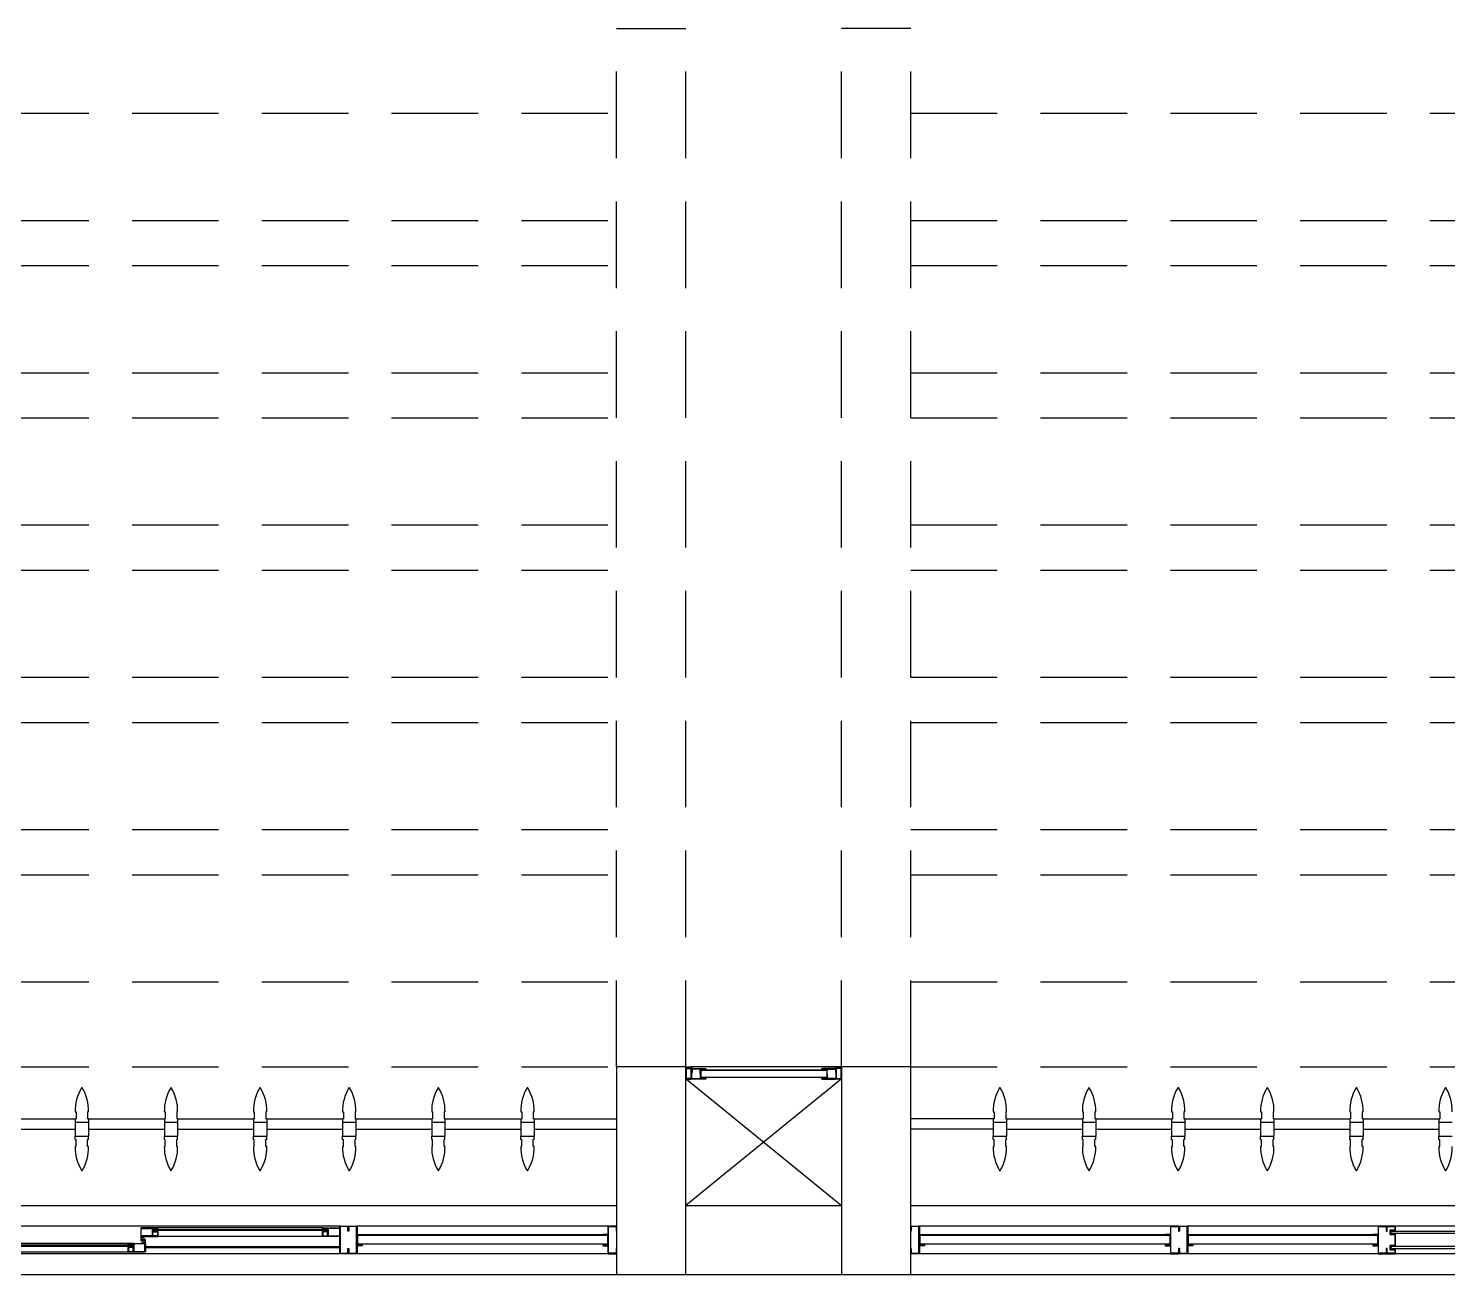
# Model space of a CAD drawing. Header units: millimetres. Extents: x 1887 to 2405, y 1100 to 1335.
# Drawn here: x 2103.86 to 2107.961, y 1181.048 to 1184.648 of the extents above; entities that cross this region are included whole.
import ezdxf

# ---------------------------------------------------------------- set-up
doc = ezdxf.new("R2010")
doc.units = ezdxf.units.MM
doc.linetypes.add('HIDDEN', pattern=[0.375, 0.25, -0.125])
for name, color, linetype in [('AR-ALV', 2, 'Continuous'), ('AR-BRISES', 1, 'Continuous'), ('AR-ESQ', 1, 'Continuous'), ('AR-ESTC', 3, 'Continuous'), ('AR-PEITORIL', 1, 'Continuous'), ('AR-PROJ', 1, 'HIDDEN'), ('AR-SHAFT', 1, 'Continuous'), ('BR-PAINEL', 1, 'Continuous'), ('BR-SUPORTE', 1, 'Continuous'), ('DT-ESQ-BAGUETE-C', 2, 'Continuous'), ('DT-ESQ-BAGUETE-V', 1, 'Continuous'), ('DT-ESQ-CHAPA DOBRADA-V', 1, 'Continuous'), ('DT-ESQ-MARCO-V', 1, 'Continuous'), ('DT-ESQ-PERFIL CADEIRA-C', 2, 'Continuous'), ('DT-ESQ-PERFIL CADEIRA-V', 1, 'Continuous'), ('DT-ESQ-PERFIL U SIMPLES-C', 2, 'Continuous'), ('DT-ESQ-PERFIL U-C', 2, 'Continuous'), ('DT-ESQ-PERFIL U-V', 1, 'Continuous'), ('DT-ESQ-VENEZIANA-C', 2, 'Continuous'), ('DT-ESQ-VENEZIANA-V', 2, 'Continuous'), ('DT-ESQ-VIDRO-C', 2, 'Continuous'), ('DT-ESQ-VIDRO-V', 2, 'Continuous'), ('PG-PROJ', 1, 'HIDDEN')]:
    doc.layers.add(name, color=color, linetype=linetype)

# ---------------------------------------------------------------- blocks, each defined once
blk = doc.blocks.new('EF52-P')
at = {"layer": 'DT-ESQ-BAGUETE-C', "ltscale": 0.1}
for points in [[(1.41, -0.08), (1.3965, -0.08), (1.3965, -0.0785), (1.4095, -0.0785, 0.414214), (1.41, -0.078), (1.41, -0.067, 0.414214), (1.4095, -0.0665), (1.3965, -0.0665), (1.3965, -0.065), (1.41, -0.065, -0.414214), (1.4115, -0.0665), (1.4115, -0.0785, -0.414214)], [(0.8485, -0.125), (0.835, -0.125), (0.835, -0.1235), (0.848, -0.1235, 0.414214), (0.8485, -0.123), (0.8485, -0.112, 0.414214), (0.848, -0.1115), (0.835, -0.1115), (0.835, -0.11), (0.8485, -0.11, -0.414214), (0.85, -0.1115), (0.85, -0.1235, -0.414214)], [(1.3265, -0.125), (1.34, -0.125), (1.34, -0.1235), (1.327, -0.1235, -0.414214), (1.3265, -0.123), (1.3265, -0.112, -0.414214), (1.327, -0.1115), (1.34, -0.1115), (1.34, -0.11), (1.3265, -0.11, 0.414214), (1.325, -0.1115), (1.325, -0.1235, 0.414214)]]:
    blk.add_lwpolyline(points, format="xyb", close=True, dxfattribs=at)
at = {"layer": 'DT-ESQ-BAGUETE-V', "ltscale": 0.1}
for p, q in [((1.41, -0.065), (1.9015, -0.065)), ((0.8485, -0.11), (1.3265, -0.11))]:
    blk.add_line(p, q, dxfattribs=at)
at = {"layer": 'DT-ESQ-CHAPA DOBRADA-V', "ltscale": 0.1}
for p, q in [((0.8, -0.077), (1.3615, -0.077)), ((0.8, -0.08), (1.3615, -0.08))]:
    blk.add_line(p, q, dxfattribs=at)
at = {"layer": 'DT-ESQ-MARCO-V', "ltscale": 0.1}
for p, q in [((0.0235, -0.06), (0.7515, -0.06)), ((0.0235, -0.14), (0.7515, -0.14))]:
    blk.add_line(p, q, dxfattribs=at)
at = {"layer": 'DT-ESQ-PERFIL CADEIRA-C', "ltscale": 0.1}
for p, q in [((1.3635, -0.0885), (1.41, -0.0885)), ((0.8, -0.1335), (0.8485, -0.1335)), ((1.373, -0.1335), (1.3265, -0.1335))]:
    blk.add_line(p, q, dxfattribs=at)
for points in [[(1.41, -0.087, -1), (1.41, -0.09), (1.3635, -0.09, -0.414214), (1.3615, -0.088), (1.3615, -0.067, -0.414214), (1.3635, -0.065), (1.395, -0.065, -0.414214), (1.3965, -0.0665), (1.3965, -0.087)], [(1.3965, -0.0885, -0.198913), (1.3954, -0.0881, -0.198913), (1.395, -0.087), (1.395, -0.067, 0.414214), (1.3945, -0.0665), (1.3635, -0.0665, 0.414214), (1.363, -0.067), (1.363, -0.088, 0.414214), (1.3635, -0.0885)], [(0.8485, -0.135), (0.8, -0.135), (0.8, -0.1335), (0.835, -0.1335, -0.198912), (0.8339, -0.1331, -0.198913), (0.8335, -0.132), (0.8335, -0.112, 0.414214), (0.833, -0.1115), (0.8, -0.1115), (0.8, -0.11), (0.8335, -0.11, -0.414214), (0.835, -0.1115), (0.835, -0.1235), (0.835, -0.125), (0.835, -0.132), (0.8485, -0.132, -1)], [(1.3265, -0.132, 1), (1.3265, -0.135), (1.373, -0.135, 0.414214), (1.375, -0.133), (1.375, -0.112, 0.414214), (1.373, -0.11), (1.3415, -0.11, 0.414214), (1.34, -0.1115), (1.34, -0.132)], [(1.34, -0.1335, 0.198913), (1.3411, -0.1331, 0.198913), (1.3415, -0.132), (1.3415, -0.112, -0.414214), (1.342, -0.1115), (1.373, -0.1115, -0.414214), (1.3735, -0.112), (1.3735, -0.133, -0.414214), (1.373, -0.1335)]]:
    blk.add_lwpolyline(points, format="xyb", close=True, dxfattribs=at)
at = {"layer": 'DT-ESQ-PERFIL CADEIRA-V', "ltscale": 0.1}
for p, q in [((1.395, -0.09), (1.9015, -0.09)), ((0.8485, -0.135), (1.3265, -0.135))]:
    blk.add_line(p, q, dxfattribs=at)
at = {"layer": 'DT-ESQ-PERFIL U SIMPLES-C', "ltscale": 0.1}
for points in [[(1.3635, -0.102), (1.3715, -0.102), (1.3715, -0.1005), (1.3635, -0.1005, -0.414214), (1.363, -0.1), (1.363, -0.092, -0.414214), (1.3635, -0.0915), (1.3715, -0.0915), (1.3715, -0.09), (1.3635, -0.09, 0.414214), (1.3615, -0.092), (1.3615, -0.1, 0.414214)], [(1.373, -0.098), (1.365, -0.098), (1.365, -0.0995), (1.373, -0.0995, -0.414214), (1.3735, -0.1), (1.3735, -0.108, -0.414214), (1.373, -0.1085), (1.365, -0.1085), (1.365, -0.11), (1.373, -0.11, 0.414214), (1.375, -0.108), (1.375, -0.1, 0.414214)]]:
    blk.add_lwpolyline(points, format="xyb", close=True, dxfattribs=at)
at = {"layer": 'DT-ESQ-PERFIL U-C', "ltscale": 0.1}
for points in [[(0.025, -0.1234), (0.025, -0.086), (0.0385, -0.086, 1), (0.0385, -0.083), (0.025, -0.083), (0.025, -0.0615, 0.414214), (0.0235, -0.06), (0.0015, -0.06, 0.414214), (0, -0.0615), (0, -0.075), (0.0015, -0.075), (0.0015, -0.0615), (0.0235, -0.0615), (0.0235, -0.083, 0.414214), (0.025, -0.0845, 0.414214), (0.0235, -0.086), (0.0235, -0.1234), (0.0235, -0.1385), (0.0015, -0.1385), (0.0015, -0.125), (0, -0.125), (0, -0.1385, 0.414214), (0.0015, -0.14), (0.0235, -0.14, 0.414214), (0.025, -0.1385)], [(0.75, -0.1234), (0.75, -0.086), (0.7365, -0.086, -1), (0.7365, -0.083), (0.75, -0.083), (0.75, -0.0615, -0.414214), (0.7515, -0.06), (0.7735, -0.06, -0.414214), (0.775, -0.0615), (0.775, -0.075), (0.7735, -0.075), (0.7735, -0.0615), (0.7515, -0.0615), (0.7515, -0.083, -0.414214), (0.75, -0.0845, -0.414214), (0.7515, -0.086), (0.7515, -0.1234), (0.7515, -0.1385), (0.7735, -0.1385), (0.7735, -0.125), (0.775, -0.125), (0.775, -0.1385, -0.414214), (0.7735, -0.14), (0.7515, -0.14, -0.414214), (0.75, -0.1385)], [(0.775, -0.0615, -0.414214), (0.7765, -0.06), (0.7985, -0.06, -0.414214), (0.8, -0.0615), (0.8, -0.1385, -0.414214), (0.7985, -0.14), (0.7765, -0.14, -0.414214), (0.775, -0.1385), (0.775, -0.125), (0.7765, -0.125), (0.7765, -0.138, 0.414214), (0.777, -0.1385), (0.798, -0.1385, 0.414214), (0.7985, -0.138), (0.7985, -0.062, 0.414214), (0.798, -0.0615), (0.777, -0.0615, 0.414214), (0.7765, -0.062), (0.7765, -0.075), (0.775, -0.075)], [(0.04, -0.086), (0.0265, -0.086, 0.414214), (0.025, -0.0875), (0.025, -0.1145, 0.414214), (0.0265, -0.116), (0.04, -0.116), (0.04, -0.1145), (0.0265, -0.1145), (0.0265, -0.0875), (0.04, -0.0875)], [(0.735, -0.086), (0.7485, -0.086, -0.414214), (0.75, -0.0875), (0.75, -0.1145, -0.414214), (0.7485, -0.116), (0.735, -0.116), (0.735, -0.1145), (0.7485, -0.1145), (0.7485, -0.0875), (0.735, -0.0875)]]:
    blk.add_lwpolyline(points, format="xyb", close=True, dxfattribs=at)
for points in [[(0.025, -0.0845), (0.0385, -0.0845)], [(0.75, -0.0845), (0.7365, -0.0845)]]:
    blk.add_lwpolyline(points, dxfattribs=at)
at = {"layer": 'DT-ESQ-PERFIL U-V', "ltscale": 0.1}
for p, q in [((0.7985, -0.06), (1.9515, -0.06)), ((0.7985, -0.14), (1.9515, -0.14))]:
    blk.add_line(p, q, dxfattribs=at)
at = {"layer": 'DT-ESQ-VENEZIANA-C', "ltscale": 0.1}
for p, q in [((0.0265, -0.113), (0.7485, -0.113)), ((0.0265, -0.1145), (0.7485, -0.1145))]:
    blk.add_line(p, q, dxfattribs=at)
at = {"layer": 'DT-ESQ-VENEZIANA-V', "ltscale": 0.1}
blk.add_line((0.0265, -0.0875), (0.7485, -0.0875), dxfattribs=at)
at = {"layer": 'DT-ESQ-VIDRO-C', "ltscale": 0.1}
for points in [[(1.9125, -0.085), (1.9125, -0.082), (1.399, -0.082), (1.399, -0.085)], [(0.838, -0.13), (0.838, -0.127), (1.337, -0.127), (1.337, -0.13)]]:
    blk.add_lwpolyline(points, close=True, dxfattribs=at)
blk = doc.blocks.new('EF54-P')
at = {"layer": 'DT-ESQ-MARCO-V', "ltscale": 0.1}
for p, q in [((3.1985, -0.06), (3.7515, -0.06)), ((3.7985, -0.06), (4.3515, -0.06)), ((4.3985, -0.06), (5.1265, -0.06)), ((3.1985, -0.14), (3.7515, -0.14)), ((3.7985, -0.14), (4.3515, -0.14)), ((4.3985, -0.14), (5.1265, -0.14))]:
    blk.add_line(p, q, dxfattribs=at)
at = {"layer": 'DT-ESQ-PERFIL U-C', "ltscale": 0.1}
for points in [[(3.75, -0.1285), (3.75, -0.1385, 0.414214), (3.7515, -0.14), (3.7735, -0.14, 0.414214), (3.775, -0.1385), (3.775, -0.125), (3.7735, -0.125), (3.7735, -0.138, -0.414214), (3.773, -0.1385), (3.752, -0.1385, -0.414214), (3.7515, -0.138), (3.7515, -0.1285), (3.7645, -0.1285, 0.414214), (3.766, -0.127), (3.766, -0.117, 0.414214), (3.7645, -0.1155), (3.7515, -0.1155), (3.7515, -0.0845), (3.7645, -0.0845, 0.414214), (3.766, -0.083), (3.766, -0.073, 0.414214), (3.7645, -0.0715), (3.7515, -0.0715), (3.7515, -0.062, -0.414214), (3.752, -0.0615), (3.773, -0.0615, -0.414214), (3.7735, -0.062), (3.7735, -0.075), (3.775, -0.075), (3.775, -0.0615, 0.414214), (3.7735, -0.06), (3.7515, -0.06, 0.414214), (3.75, -0.0615), (3.75, -0.0715, 0.414214), (3.7515, -0.073), (3.7645, -0.073), (3.7645, -0.083), (3.7515, -0.083), (3.7515, -0.083, 0.414214), (3.75, -0.0845), (3.75, -0.1155, 0.414214), (3.7515, -0.117), (3.7515, -0.117), (3.7645, -0.117), (3.7645, -0.127), (3.7515, -0.127, 0.414214)], [(3.8, -0.1234), (3.8, -0.086), (3.8135, -0.086, 1), (3.8135, -0.083), (3.8, -0.083), (3.8, -0.0615, 0.414214), (3.7985, -0.06), (3.7765, -0.06, 0.414214), (3.775, -0.0615), (3.775, -0.075), (3.7765, -0.075), (3.7765, -0.0615), (3.7985, -0.0615), (3.7985, -0.083, 0.414214), (3.8, -0.0845, 0.414214), (3.7985, -0.086), (3.7985, -0.1234), (3.7985, -0.1385), (3.7765, -0.1385), (3.7765, -0.125), (3.775, -0.125), (3.775, -0.1385, 0.414214), (3.7765, -0.14), (3.7985, -0.14, 0.414214), (3.8, -0.1385)], [(4.35, -0.1234), (4.35, -0.086), (4.3365, -0.086, -1), (4.3365, -0.083), (4.35, -0.083), (4.35, -0.0615, -0.414214), (4.3515, -0.06), (4.3735, -0.06, -0.414214), (4.375, -0.0615), (4.375, -0.075), (4.3735, -0.075), (4.3735, -0.0615), (4.3515, -0.0615), (4.3515, -0.083, -0.414214), (4.35, -0.0845, -0.414214), (4.3515, -0.086), (4.3515, -0.1234), (4.3515, -0.1385), (4.3735, -0.1385), (4.3735, -0.125), (4.375, -0.125), (4.375, -0.1385, -0.414214), (4.3735, -0.14), (4.3515, -0.14, -0.414214), (4.35, -0.1385)], [(4.4, -0.1234), (4.4, -0.086), (4.4135, -0.086, 1), (4.4135, -0.083), (4.4, -0.083), (4.4, -0.0615, 0.414214), (4.3985, -0.06), (4.3765, -0.06, 0.414214), (4.375, -0.0615), (4.375, -0.075), (4.3765, -0.075), (4.3765, -0.0615), (4.3985, -0.0615), (4.3985, -0.083, 0.414214), (4.4, -0.0845, 0.414214), (4.3985, -0.086), (4.3985, -0.1234), (4.3985, -0.1385), (4.3765, -0.1385), (4.3765, -0.125), (4.375, -0.125), (4.375, -0.1385, 0.414214), (4.3765, -0.14), (4.3985, -0.14, 0.414214), (4.4, -0.1385)], [(5.125, -0.1234), (5.125, -0.086), (5.1115, -0.086, -1), (5.1115, -0.083), (5.125, -0.083), (5.125, -0.0615, -0.414214), (5.1265, -0.06), (5.1485, -0.06, -0.414214), (5.15, -0.0615), (5.15, -0.075), (5.1485, -0.075), (5.1485, -0.0615), (5.1265, -0.0615), (5.1265, -0.083, -0.414214), (5.125, -0.0845, -0.414214), (5.1265, -0.086), (5.1265, -0.1234), (5.1265, -0.1385), (5.1485, -0.1385), (5.1485, -0.125), (5.15, -0.125), (5.15, -0.1385, -0.414214), (5.1485, -0.14), (5.1265, -0.14, -0.414214), (5.125, -0.1385)], [(3.815, -0.086), (3.8015, -0.086, 0.414214), (3.8, -0.0875), (3.8, -0.1145, 0.414214), (3.8015, -0.116), (3.815, -0.116), (3.815, -0.1145), (3.8015, -0.1145), (3.8015, -0.0875), (3.815, -0.0875)], [(4.335, -0.086), (4.3485, -0.086, -0.414214), (4.35, -0.0875), (4.35, -0.1145, -0.414214), (4.3485, -0.116), (4.335, -0.116), (4.335, -0.1145), (4.3485, -0.1145), (4.3485, -0.0875), (4.335, -0.0875)], [(4.415, -0.086), (4.4015, -0.086, 0.414214), (4.4, -0.0875), (4.4, -0.1145, 0.414214), (4.4015, -0.116), (4.415, -0.116), (4.415, -0.1145), (4.4015, -0.1145), (4.4015, -0.0875), (4.415, -0.0875)], [(5.11, -0.086), (5.1235, -0.086, -0.414214), (5.125, -0.0875), (5.125, -0.1145, -0.414214), (5.1235, -0.116), (5.11, -0.116), (5.11, -0.1145), (5.1235, -0.1145), (5.1235, -0.0875), (5.11, -0.0875)]]:
    blk.add_lwpolyline(points, format="xyb", close=True, dxfattribs=at)
for points in [[(3.8, -0.0845), (3.8135, -0.0845)], [(4.35, -0.0845), (4.3365, -0.0845)], [(4.4, -0.0845), (4.4135, -0.0845)], [(5.125, -0.0845), (5.1115, -0.0845)]]:
    blk.add_lwpolyline(points, dxfattribs=at)
at = {"layer": 'DT-ESQ-VENEZIANA-C', "ltscale": 0.1}
for p, q in [((3.8015, -0.113), (4.3485, -0.113)), ((3.8015, -0.1145), (4.3485, -0.1145)), ((4.4015, -0.113), (5.1235, -0.113)), ((4.4015, -0.1145), (5.1235, -0.1145))]:
    blk.add_line(p, q, dxfattribs=at)
at = {"layer": 'DT-ESQ-VENEZIANA-V', "ltscale": 0.1}
for p, q in [((3.8015, -0.0875), (4.3485, -0.0875)), ((4.4015, -0.0875), (5.1235, -0.0875))]:
    blk.add_line(p, q, dxfattribs=at)
at = {"layer": 'DT-ESQ-VIDRO-C', "ltscale": 0.1}
blk.add_lwpolyline([(3.7625, -0.081), (3.7625, -0.075), (3.1875, -0.075), (3.1875, -0.081)], close=True, dxfattribs=at)
at = {"layer": 'DT-ESQ-VIDRO-V', "ltscale": 0.1}
blk.add_lwpolyline([(3.7625, -0.119), (3.7625, -0.125), (3.1875, -0.125), (3.1875, -0.119)], close=True, dxfattribs=at)
blk = doc.blocks.new('BR-MODULO8')
at = {"layer": 'BR-PAINEL'}
for p, q in [((-4.9117, 0.27), (-4.9092, 0.27)), ((-4.9117, 0.25), (-4.9117, 0.24)), ((-4.9117, 0.25), (-4.9092, 0.25)), ((-4.9092, 0.27), (-4.9092, 0.25)), ((-4.8758, 0.27), (-4.8758, 0.25)), ((-4.8733, 0.27), (-4.8758, 0.27)), ((-4.8733, 0.25), (-4.8758, 0.25)), ((-4.8733, 0.25), (-4.8733, 0.24)), ((-4.6542, 0.27), (-4.6517, 0.27)), ((-4.6542, 0.25), (-4.6542, 0.24)), ((-4.6542, 0.25), (-4.6517, 0.25)), ((-4.6517, 0.27), (-4.6517, 0.25)), ((-4.6183, 0.27), (-4.6183, 0.25)), ((-4.6158, 0.27), (-4.6183, 0.27)), ((-4.6158, 0.25), (-4.6183, 0.25)), ((-4.6158, 0.25), (-4.6158, 0.24)), ((-4.3967, 0.27), (-4.3942, 0.27)), ((-4.3967, 0.25), (-4.3967, 0.24)), ((-4.3967, 0.25), (-4.3942, 0.25)), ((-4.3942, 0.27), (-4.3942, 0.25)), ((-4.3608, 0.27), (-4.3608, 0.25)), ((-4.3583, 0.27), (-4.3608, 0.27)), ((-4.3583, 0.25), (-4.3608, 0.25)), ((-4.3583, 0.25), (-4.3583, 0.24)), ((-4.1392, 0.27), (-4.1367, 0.27)), ((-4.1392, 0.25), (-4.1392, 0.24)), ((-4.1392, 0.25), (-4.1367, 0.25)), ((-4.1367, 0.27), (-4.1367, 0.25)), ((-4.1033, 0.27), (-4.1033, 0.25)), ((-4.1008, 0.27), (-4.1033, 0.27)), ((-4.1008, 0.25), (-4.1033, 0.25)), ((-4.1008, 0.25), (-4.1008, 0.24)), ((-3.8817, 0.27), (-3.8792, 0.27)), ((-3.8817, 0.25), (-3.8817, 0.24)), ((-3.8817, 0.25), (-3.8792, 0.25)), ((-3.8792, 0.27), (-3.8792, 0.25)), ((-3.8458, 0.27), (-3.8458, 0.25)), ((-3.8433, 0.27), (-3.8458, 0.27)), ((-3.8433, 0.25), (-3.8458, 0.25)), ((-3.8433, 0.25), (-3.8433, 0.24)), ((-3.6242, 0.27), (-3.6217, 0.27)), ((-3.6242, 0.25), (-3.6242, 0.24)), ((-3.6242, 0.25), (-3.6217, 0.25)), ((-3.6217, 0.27), (-3.6217, 0.25)), ((-1.5642, 0.27), (-1.5617, 0.27)), ((-1.5642, 0.25), (-1.5642, 0.24)), ((-1.5642, 0.25), (-1.5617, 0.25)), ((-1.5617, 0.27), (-1.5617, 0.25)), ((-1.5283, 0.27), (-1.5283, 0.25)), ((-1.5258, 0.27), (-1.5283, 0.27)), ((-1.5258, 0.25), (-1.5283, 0.25)), ((-1.5258, 0.25), (-1.5258, 0.24)), ((-1.3067, 0.27), (-1.3042, 0.27)), ((-1.3067, 0.25), (-1.3067, 0.24)), ((-1.3067, 0.25), (-1.3042, 0.25)), ((-1.3042, 0.27), (-1.3042, 0.25)), ((-1.2708, 0.27), (-1.2708, 0.25)), ((-1.2683, 0.27), (-1.2708, 0.27)), ((-1.2683, 0.25), (-1.2708, 0.25)), ((-1.2683, 0.25), (-1.2683, 0.24)), ((-1.0492, 0.27), (-1.0467, 0.27)), ((-1.0492, 0.25), (-1.0492, 0.24)), ((-1.0492, 0.25), (-1.0467, 0.25)), ((-1.0467, 0.27), (-1.0467, 0.25)), ((-1.0133, 0.27), (-1.0133, 0.25)), ((-1.0108, 0.27), (-1.0133, 0.27)), ((-1.0108, 0.25), (-1.0133, 0.25)), ((-1.0108, 0.25), (-1.0108, 0.24)), ((-0.7917, 0.27), (-0.7892, 0.27)), ((-0.7917, 0.25), (-0.7917, 0.24)), ((-0.7917, 0.25), (-0.7892, 0.25)), ((-0.7892, 0.27), (-0.7892, 0.25)), ((-0.7558, 0.27), (-0.7558, 0.25)), ((-0.7533, 0.27), (-0.7558, 0.27)), ((-0.7533, 0.25), (-0.7558, 0.25)), ((-0.7533, 0.25), (-0.7533, 0.24)), ((-0.5342, 0.27), (-0.5317, 0.27)), ((-0.5342, 0.25), (-0.5317, 0.25)), ((-0.5342, 0.25), (-0.5342, 0.24)), ((-0.5317, 0.27), (-0.5317, 0.25)), ((-0.4958, 0.27), (-0.4983, 0.27)), ((-0.4983, 0.27), (-0.4983, 0.25)), ((-0.4958, 0.25), (-0.4983, 0.25)), ((-0.4958, 0.25), (-0.4958, 0.24)), ((-0.2767, 0.27), (-0.2742, 0.27)), ((-0.2767, 0.25), (-0.2767, 0.24)), ((-0.2767, 0.25), (-0.2742, 0.25)), ((-0.2742, 0.27), (-0.2742, 0.25)), ((-0.2408, 0.27), (-0.2408, 0.25)), ((-0.2383, 0.27), (-0.2408, 0.27)), ((-0.2383, 0.25), (-0.2408, 0.25)), ((-0.2383, 0.25), (-0.2383, 0.24)), ((-4.9117, 0.24), (-4.8733, 0.24)), ((-4.9117, 0.24), (-4.9117, 0.2)), ((-4.8733, 0.24), (-4.8733, 0.2)), ((-4.6542, 0.24), (-4.6158, 0.24)), ((-4.6542, 0.24), (-4.6542, 0.2)), ((-4.6158, 0.24), (-4.6158, 0.2)), ((-4.3967, 0.24), (-4.3583, 0.24)), ((-4.3967, 0.24), (-4.3967, 0.2)), ((-4.3583, 0.24), (-4.3583, 0.2)), ((-4.1392, 0.24), (-4.1008, 0.24)), ((-4.1392, 0.24), (-4.1392, 0.2)), ((-4.1008, 0.24), (-4.1008, 0.2)), ((-3.8817, 0.24), (-3.8433, 0.24)), ((-3.8817, 0.24), (-3.8817, 0.2)), ((-3.8433, 0.24), (-3.8433, 0.2)), ((-3.6242, 0.24), (-3.5858, 0.24)), ((-3.6242, 0.24), (-3.6242, 0.2)), ((-1.5642, 0.24), (-1.5258, 0.24)), ((-1.5642, 0.24), (-1.5642, 0.2)), ((-1.5258, 0.24), (-1.5258, 0.2)), ((-1.3067, 0.24), (-1.2683, 0.24)), ((-1.3067, 0.24), (-1.3067, 0.2)), ((-1.2683, 0.24), (-1.2683, 0.2)), ((-1.0492, 0.24), (-1.0108, 0.24)), ((-1.0492, 0.24), (-1.0492, 0.2)), ((-1.0108, 0.24), (-1.0108, 0.2)), ((-0.7917, 0.24), (-0.7533, 0.24)), ((-0.7917, 0.24), (-0.7917, 0.2)), ((-0.7533, 0.24), (-0.7533, 0.2)), ((-0.5342, 0.24), (-0.5342, 0.2)), ((-0.5342, 0.24), (-0.4958, 0.24)), ((-0.4958, 0.24), (-0.4958, 0.2)), ((-0.2767, 0.24), (-0.2383, 0.24)), ((-0.2767, 0.24), (-0.2767, 0.2)), ((-0.2383, 0.24), (-0.2383, 0.2)), ((-4.9117, 0.2), (-4.8733, 0.2)), ((-4.9117, 0.19), (-4.9117, 0.2)), ((-4.9117, 0.19), (-4.9092, 0.19)), ((-4.9117, 0.17), (-4.9092, 0.17)), ((-4.9092, 0.17), (-4.9092, 0.19)), ((-4.8733, 0.19), (-4.8758, 0.19)), ((-4.8758, 0.17), (-4.8758, 0.19)), ((-4.8733, 0.17), (-4.8758, 0.17)), ((-4.8733, 0.19), (-4.8733, 0.2)), ((-4.6542, 0.2), (-4.6158, 0.2)), ((-4.6542, 0.19), (-4.6542, 0.2)), ((-4.6542, 0.19), (-4.6517, 0.19)), ((-4.6542, 0.17), (-4.6517, 0.17)), ((-4.6517, 0.17), (-4.6517, 0.19)), ((-4.6158, 0.19), (-4.6183, 0.19)), ((-4.6183, 0.17), (-4.6183, 0.19)), ((-4.6158, 0.17), (-4.6183, 0.17)), ((-4.6158, 0.19), (-4.6158, 0.2)), ((-4.3967, 0.2), (-4.3583, 0.2)), ((-4.3967, 0.19), (-4.3967, 0.2)), ((-4.3967, 0.19), (-4.3942, 0.19)), ((-4.3967, 0.17), (-4.3942, 0.17)), ((-4.3942, 0.17), (-4.3942, 0.19)), ((-4.3583, 0.19), (-4.3608, 0.19)), ((-4.3608, 0.17), (-4.3608, 0.19)), ((-4.3583, 0.17), (-4.3608, 0.17)), ((-4.3583, 0.19), (-4.3583, 0.2)), ((-4.1392, 0.2), (-4.1008, 0.2)), ((-4.1392, 0.19), (-4.1392, 0.2)), ((-4.1392, 0.19), (-4.1367, 0.19)), ((-4.1392, 0.17), (-4.1367, 0.17)), ((-4.1367, 0.17), (-4.1367, 0.19)), ((-4.1008, 0.19), (-4.1033, 0.19)), ((-4.1033, 0.17), (-4.1033, 0.19)), ((-4.1008, 0.17), (-4.1033, 0.17)), ((-4.1008, 0.19), (-4.1008, 0.2)), ((-3.8817, 0.2), (-3.8433, 0.2)), ((-3.8817, 0.19), (-3.8817, 0.2)), ((-3.8817, 0.19), (-3.8792, 0.19)), ((-3.8817, 0.17), (-3.8792, 0.17)), ((-3.8792, 0.17), (-3.8792, 0.19)), ((-3.8433, 0.19), (-3.8458, 0.19)), ((-3.8458, 0.17), (-3.8458, 0.19)), ((-3.8433, 0.17), (-3.8458, 0.17)), ((-3.8433, 0.19), (-3.8433, 0.2)), ((-3.6242, 0.2), (-3.5858, 0.2)), ((-3.6242, 0.19), (-3.6242, 0.2)), ((-3.6242, 0.19), (-3.6217, 0.19)), ((-3.6242, 0.17), (-3.6217, 0.17)), ((-3.6217, 0.17), (-3.6217, 0.19)), ((-1.5642, 0.2), (-1.5258, 0.2)), ((-1.5642, 0.19), (-1.5642, 0.2)), ((-1.5642, 0.19), (-1.5617, 0.19)), ((-1.5642, 0.17), (-1.5617, 0.17)), ((-1.5617, 0.17), (-1.5617, 0.19)), ((-1.5258, 0.19), (-1.5283, 0.19)), ((-1.5283, 0.17), (-1.5283, 0.19)), ((-1.5258, 0.17), (-1.5283, 0.17)), ((-1.5258, 0.19), (-1.5258, 0.2)), ((-1.3067, 0.2), (-1.2683, 0.2)), ((-1.3067, 0.19), (-1.3067, 0.2)), ((-1.3067, 0.19), (-1.3042, 0.19)), ((-1.3067, 0.17), (-1.3042, 0.17)), ((-1.3042, 0.17), (-1.3042, 0.19)), ((-1.2683, 0.19), (-1.2708, 0.19)), ((-1.2708, 0.17), (-1.2708, 0.19)), ((-1.2683, 0.17), (-1.2708, 0.17)), ((-1.2683, 0.19), (-1.2683, 0.2)), ((-1.0492, 0.2), (-1.0108, 0.2)), ((-1.0492, 0.19), (-1.0492, 0.2)), ((-1.0492, 0.19), (-1.0467, 0.19)), ((-1.0492, 0.17), (-1.0467, 0.17)), ((-1.0467, 0.17), (-1.0467, 0.19)), ((-1.0108, 0.19), (-1.0133, 0.19)), ((-1.0133, 0.17), (-1.0133, 0.19)), ((-1.0108, 0.17), (-1.0133, 0.17)), ((-1.0108, 0.19), (-1.0108, 0.2)), ((-0.7917, 0.2), (-0.7533, 0.2)), ((-0.7917, 0.19), (-0.7917, 0.2)), ((-0.7917, 0.19), (-0.7892, 0.19)), ((-0.7917, 0.17), (-0.7892, 0.17)), ((-0.7892, 0.17), (-0.7892, 0.19)), ((-0.7533, 0.19), (-0.7558, 0.19)), ((-0.7558, 0.17), (-0.7558, 0.19)), ((-0.7533, 0.17), (-0.7558, 0.17)), ((-0.7533, 0.19), (-0.7533, 0.2)), ((-0.5342, 0.19), (-0.5342, 0.2)), ((-0.5342, 0.2), (-0.4958, 0.2)), ((-0.5342, 0.19), (-0.5317, 0.19)), ((-0.5342, 0.17), (-0.5317, 0.17)), ((-0.5317, 0.17), (-0.5317, 0.19)), ((-0.4983, 0.17), (-0.4983, 0.19)), ((-0.4958, 0.19), (-0.4983, 0.19)), ((-0.4958, 0.17), (-0.4983, 0.17)), ((-0.4958, 0.19), (-0.4958, 0.2)), ((-0.2767, 0.2), (-0.2383, 0.2)), ((-0.2767, 0.19), (-0.2767, 0.2)), ((-0.2767, 0.19), (-0.2742, 0.19)), ((-0.2767, 0.17), (-0.2742, 0.17)), ((-0.2742, 0.17), (-0.2742, 0.19)), ((-0.2383, 0.19), (-0.2408, 0.19)), ((-0.2408, 0.17), (-0.2408, 0.19)), ((-0.2383, 0.17), (-0.2408, 0.17)), ((-0.2383, 0.19), (-0.2383, 0.2))]:
    blk.add_line(p, q, dxfattribs=at)
for centre, radius, start, end in [((-4.7867, 0.2739), 0.1251, 148.4721, 181.772), ((-4.8925, 0.3387), 0.001, 37.1012, 142.8988), ((-4.9983, 0.2739), 0.1251, 358.228, 31.5279), ((-4.5292, 0.2739), 0.1251, 148.4721, 181.772), ((-4.635, 0.3387), 0.001, 37.1012, 142.8988), ((-4.7408, 0.2739), 0.1251, 358.228, 31.5279), ((-4.2717, 0.2739), 0.1251, 148.4721, 181.772), ((-4.3775, 0.3387), 0.001, 37.1012, 142.8988), ((-4.4833, 0.2739), 0.1251, 358.228, 31.5279), ((-4.0142, 0.2739), 0.1251, 148.4721, 181.772), ((-4.12, 0.3387), 0.001, 37.1012, 142.8988), ((-4.2258, 0.2739), 0.1251, 358.228, 31.5279), ((-3.7567, 0.2739), 0.1251, 148.4721, 181.772), ((-3.8625, 0.3387), 0.001, 37.1012, 142.8988), ((-3.9683, 0.2739), 0.1251, 358.228, 31.5279), ((-3.4992, 0.2739), 0.1251, 148.4721, 181.772), ((-3.605, 0.3387), 0.001, 37.1012, 142.8988), ((-3.7108, 0.2739), 0.1251, 358.228, 31.5279), ((-1.4392, 0.2739), 0.1251, 148.4721, 181.772), ((-1.545, 0.3387), 0.001, 37.1012, 142.8988), ((-1.6508, 0.2739), 0.1251, 358.228, 31.5279), ((-1.1817, 0.2739), 0.1251, 148.4721, 181.772), ((-1.2875, 0.3387), 0.001, 37.1012, 142.8988), ((-1.3933, 0.2739), 0.1251, 358.228, 31.5279), ((-0.9242, 0.2739), 0.1251, 148.4721, 181.772), ((-1.03, 0.3387), 0.001, 37.1012, 142.8988), ((-1.1358, 0.2739), 0.1251, 358.228, 31.5279), ((-0.6667, 0.2739), 0.1251, 148.4721, 181.772), ((-0.7725, 0.3387), 0.001, 37.1012, 142.8988), ((-0.8783, 0.2739), 0.1251, 358.228, 31.5279), ((-0.4092, 0.2739), 0.1251, 148.4721, 181.772), ((-0.515, 0.3387), 0.001, 37.1012, 142.8988), ((-0.6208, 0.2739), 0.1251, 358.228, 31.5279), ((-0.1517, 0.2739), 0.1251, 148.4721, 181.772), ((-0.2575, 0.3387), 0.001, 37.1012, 142.8988), ((-0.3633, 0.2739), 0.1251, 358.228, 31.5279), ((-4.7867, 0.1661), 0.1251, 178.228, 211.5279), ((-4.9983, 0.1661), 0.1251, 328.4721, 1.772), ((-4.5292, 0.1661), 0.1251, 178.228, 211.5279), ((-4.7408, 0.1661), 0.1251, 328.4721, 1.772), ((-4.2717, 0.1661), 0.1251, 178.228, 211.5279), ((-4.4833, 0.1661), 0.1251, 328.4721, 1.772), ((-4.0142, 0.1661), 0.1251, 178.228, 211.5279), ((-4.2258, 0.1661), 0.1251, 328.4721, 1.772), ((-3.7567, 0.1661), 0.1251, 178.228, 211.5279), ((-3.9683, 0.1661), 0.1251, 328.4721, 1.772), ((-3.4992, 0.1661), 0.1251, 178.228, 211.5279), ((-3.7108, 0.1661), 0.1251, 328.4721, 1.772), ((-1.4392, 0.1661), 0.1251, 178.228, 211.5279), ((-1.6508, 0.1661), 0.1251, 328.4721, 1.772), ((-1.1817, 0.1661), 0.1251, 178.228, 211.5279), ((-1.3933, 0.1661), 0.1251, 328.4721, 1.772), ((-0.9242, 0.1661), 0.1251, 178.228, 211.5279), ((-1.1358, 0.1661), 0.1251, 328.4721, 1.772), ((-0.6667, 0.1661), 0.1251, 178.228, 211.5279), ((-0.8783, 0.1661), 0.1251, 328.4721, 1.772), ((-0.4092, 0.1661), 0.1251, 178.228, 211.5279), ((-0.6208, 0.1661), 0.1251, 328.4721, 1.772), ((-0.1517, 0.1661), 0.1251, 178.228, 211.5279), ((-0.3633, 0.1661), 0.1251, 328.4721, 1.772), ((-4.8925, 0.1013), 0.001, 217.1012, 322.8988), ((-4.635, 0.1013), 0.001, 217.1012, 322.8988), ((-4.3775, 0.1013), 0.001, 217.1012, 322.8988), ((-4.12, 0.1013), 0.001, 217.1012, 322.8988), ((-3.8625, 0.1013), 0.001, 217.1012, 322.8988), ((-3.605, 0.1013), 0.001, 217.1012, 322.8988), ((-1.545, 0.1013), 0.001, 217.1012, 322.8988), ((-1.2875, 0.1013), 0.001, 217.1012, 322.8988), ((-1.03, 0.1013), 0.001, 217.1012, 322.8988), ((-0.7725, 0.1013), 0.001, 217.1012, 322.8988), ((-0.515, 0.1013), 0.001, 217.1012, 322.8988), ((-0.2575, 0.1013), 0.001, 217.1012, 322.8988)]:
    blk.add_arc(centre, radius, start, end, dxfattribs=at)
at = {"layer": 'BR-SUPORTE'}
for p, q in [((-4.9117, 0.25), (-5.15, 0.25)), ((-4.8733, 0.25), (-4.6517, 0.25)), ((-4.6158, 0.25), (-4.3942, 0.25)), ((-4.3583, 0.25), (-4.1367, 0.25)), ((-4.1008, 0.25), (-3.8792, 0.25)), ((-3.8433, 0.25), (-3.6217, 0.25)), ((-1.7833, 0.25), (-1.5617, 0.25)), ((-1.5258, 0.25), (-1.3042, 0.25)), ((-1.2683, 0.25), (-1.0467, 0.25)), ((-1.0108, 0.25), (-0.7892, 0.25)), ((-0.7533, 0.25), (-0.5317, 0.25)), ((-0.4958, 0.25), (-0.2742, 0.25)), ((-0.2383, 0.25), (0, 0.25)), ((-4.9117, 0.22), (-5.15, 0.22)), ((-4.8733, 0.22), (-4.6542, 0.22)), ((-4.6158, 0.22), (-4.3967, 0.22)), ((-4.3583, 0.22), (-4.1392, 0.22)), ((-4.1008, 0.22), (-3.8817, 0.22)), ((-3.8433, 0.22), (-3.6242, 0.22)), ((-1.7833, 0.22), (-1.5642, 0.22)), ((-1.5258, 0.22), (-1.3067, 0.22)), ((-1.2683, 0.22), (-1.0492, 0.22)), ((-1.0108, 0.22), (-0.7917, 0.22)), ((-0.7533, 0.22), (-0.5342, 0.22)), ((-0.4958, 0.22), (-0.2767, 0.22)), ((-0.2383, 0.22), (0, 0.22))]:
    blk.add_line(p, q, dxfattribs=at)
blk = doc.blocks.new('PG-MODULO1-PJ-C')
at = {"layer": 'PG-PROJ'}
for p, q in [((0.2, 3), (0, 3)), ((0, 0), (0, 3)), ((0.2, 0), (0.2, 3)), ((5.35, 3), (5.55, 3)), ((5.35, 0), (5.35, 3)), ((5.55, 0), (5.55, 3)), ((0.2, 2.7546), (5.35, 2.7546)), ((0.2, 2.4454), (5.35, 2.4454)), ((0.2, 2.3146), (5.35, 2.3146)), ((0.2, 2.0054), (5.35, 2.0054)), ((0.2, 1.8746), (5.35, 1.8746)), ((0.2, 1.5654), (5.35, 1.5654)), ((0.2, 1.4346), (5.35, 1.4346)), ((0.2, 1.1254), (5.35, 1.1254)), ((0.2, 0.9946), (5.35, 0.9946)), ((0.2, 0.6854), (5.35, 0.6854)), ((0.2, 0.5546), (5.35, 0.5546)), ((0.2, 0.2454), (5.35, 0.2454)), ((0.2, 0), (5.35, 0))]:
    blk.add_line(p, q, dxfattribs=at)
blk = doc.blocks.new('EF01C-P')
at = {"layer": 'DT-ESQ-BAGUETE-C', "ltscale": 0.1}
for points in [[(0.0015, 0.035), (0.015, 0.035), (0.015, 0.0335), (0.0015, 0.0335), (0.0015, 0.005), (0.015, 0.005), (0.015, 0.0035), (0.0015, 0.0035, -0.414214), (0, 0.005), (0, 0.0335, -0.414214)], [(0.4485, 0.035), (0.435, 0.035), (0.435, 0.0335), (0.4485, 0.0335), (0.4485, 0.005), (0.435, 0.005), (0.435, 0.0035), (0.4485, 0.0035, 0.414214), (0.45, 0.005), (0.45, 0.0335, 0.414214)]]:
    blk.add_lwpolyline(points, format="xyb", close=True, dxfattribs=at)
at = {"layer": 'DT-ESQ-PERFIL CADEIRA-C', "ltscale": 0.1}
for points in [[(0.01, 0.0015), (0.01, 0.003), (0.0015, 0.003, 1), (0.0015, 0), (0.015, 0, 0.414214), (0.0165, 0.0015), (0.0165, 0.0335), (0.043, 0.0335)], [(0.043, 0.0065), (0.018, 0.0065), (0.018, 0.0165), (0.0165, 0.0165), (0.0165, 0.0065, 0.414214), (0.018, 0.005), (0.043, 0.005), (0.0565, 0.005, 1), (0.0565, 0.008), (0.043, 0.008), (0.043, 0.02), (0.043, 0.032), (0.0565, 0.032, 1), (0.0565, 0.035), (0.043, 0.035), (0.0165, 0.035, 0.414214), (0.015, 0.0335), (0.015, 0.0015), (0.0015, 0.0015)], [(0.0415, 0.02), (0.0415, 0.032, -0.414214), (0.043, 0.0335), (0.0565, 0.0335)], [(0.0415, 0.02), (0.0415, 0.008, 0.414214), (0.043, 0.0065), (0.0565, 0.0065)], [(0.407, 0.0065), (0.432, 0.0065), (0.432, 0.0165), (0.4335, 0.0165), (0.4335, 0.0065, -0.414214), (0.432, 0.005), (0.407, 0.005), (0.3935, 0.005, -1), (0.3935, 0.008), (0.407, 0.008), (0.407, 0.02), (0.407, 0.032), (0.3935, 0.032, -1), (0.3935, 0.035), (0.407, 0.035), (0.4335, 0.035, -0.414214), (0.435, 0.0335), (0.435, 0.0015), (0.4485, 0.0015)], [(0.4085, 0.02), (0.4085, 0.032, 0.414214), (0.407, 0.0335), (0.3935, 0.0335)], [(0.4085, 0.02), (0.4085, 0.008, -0.414214), (0.407, 0.0065), (0.3935, 0.0065)], [(0.44, 0.0015), (0.44, 0.003), (0.4485, 0.003, -1), (0.4485, 0), (0.435, 0, -0.414214), (0.4335, 0.0015), (0.4335, 0.0335), (0.407, 0.0335)]]:
    blk.add_lwpolyline(points, format="xyb", dxfattribs=at)
at = {"layer": 'DT-ESQ-PERFIL CADEIRA-V', "ltscale": 0.1}
blk.add_line((0.015, 0), (0.435, 0), dxfattribs=at)
at = {"layer": 'DT-ESQ-VENEZIANA-C', "ltscale": 0.1}
for p, q in [((0.043, 0.0105), (0.407, 0.0105)), ((0.043, 0.009), (0.407, 0.009))]:
    blk.add_line(p, q, dxfattribs=at)
at = {"layer": 'DT-ESQ-VENEZIANA-V', "ltscale": 0.1}
blk.add_line((0.043, 0.031), (0.407, 0.031), dxfattribs=at)

msp = doc.modelspace()

# ---------------------------------------------------------------- linework, layer by layer
at = {"layer": 'AR-ALV'}
for p, q in [((2105.7597, 1181.2485), (2106.2097, 1181.2485)), ((2104.7097, 1181.0485), (2105.5597, 1181.0485)), ((2105.7597, 1181.0485), (2106.2097, 1181.0485))]:
    msp.add_line(p, q, dxfattribs=at)
at = {"layer": 'AR-ESTC'}
for points in [[(2105.5597, 1181.6485), (2105.5597, 1181.0485), (2105.7597, 1181.0485), (2105.7597, 1181.6485)], [(2106.2097, 1181.6485), (2106.2097, 1181.0485), (2106.4097, 1181.0485), (2106.4097, 1181.6485)]]:
    msp.add_lwpolyline(points, close=True, dxfattribs=at)
at = {"layer": 'AR-PEITORIL'}
for p, q in [((2100.4097, 1181.2485), (2105.5597, 1181.2485)), ((2106.4097, 1181.2485), (2110.1847, 1181.2485)), ((2100.4097, 1181.0485), (2105.5597, 1181.0485)), ((2106.4097, 1181.0485), (2110.1097, 1181.0485))]:
    msp.add_line(p, q, dxfattribs=at)
at = {"layer": 'AR-SHAFT'}
for p, q in [((2106.2082, 1181.6135), (2105.7597, 1181.2485)), ((2105.7612, 1181.6135), (2106.2097, 1181.2485))]:
    msp.add_line(p, q, dxfattribs=at)

# ---------------------------------------------------------------- block references
at = {"layer": 'AR-BRISES'}
for p in [(2105.5597, 1181.2485), (2111.5597, 1181.2485)]:
    msp.add_blockref('BR-MODULO8', p, dxfattribs=at)
at = {"layer": 'AR-ESQ', "rotation": 180}
for name, p in [('EF01C-P', (2106.2097, 1181.6485)), ('EF52-P', (2105.5597, 1181.0485)), ('EF54-P', (2111.5597, 1181.0485))]:
    msp.add_blockref(name, p, dxfattribs=at)
at = {"layer": 'AR-PROJ'}
for p in [(2100.2097, 1181.6485), (2106.2097, 1181.6485)]:
    msp.add_blockref('PG-MODULO1-PJ-C', p, dxfattribs=at)

doc.saveas('drawing.dxf')
